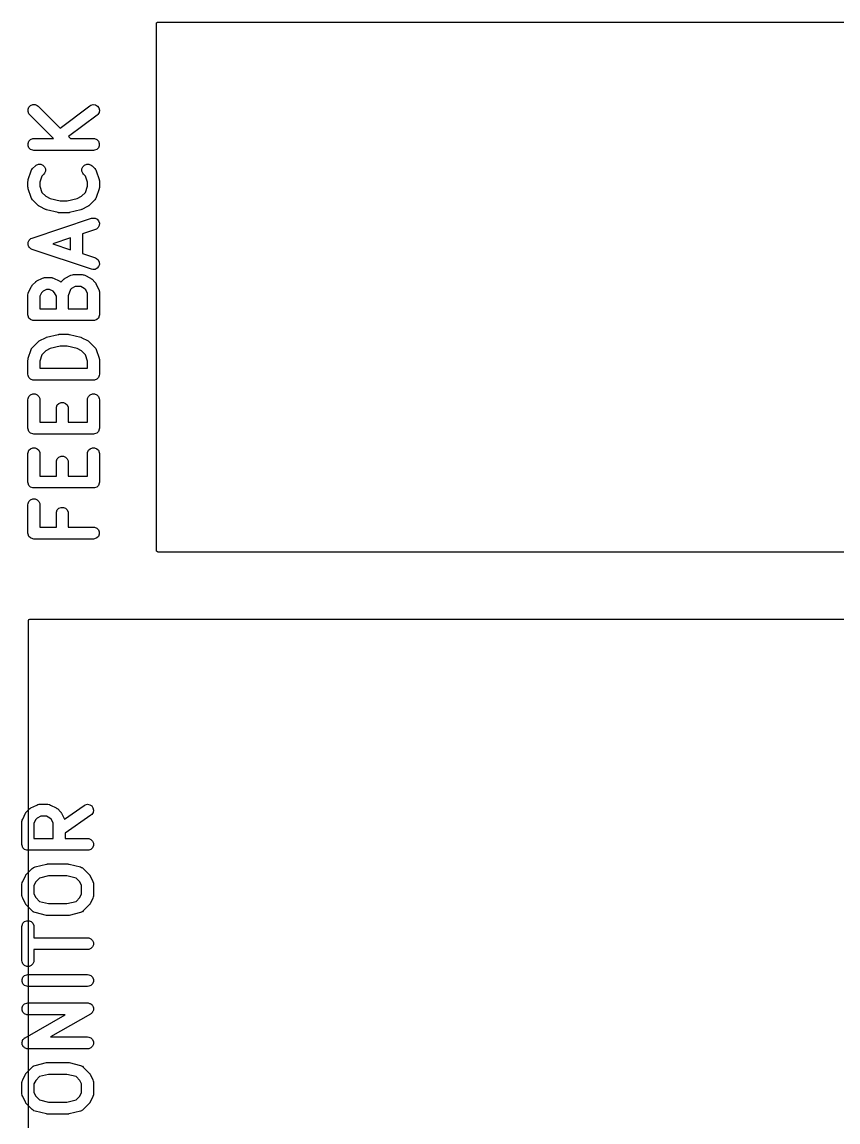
# Model space of a CAD drawing. Header units: inches. Extents: x 0.39 to 8.15, y -7.81 to -0.59.
# Drawn here: x 1.391 to 2.47, y -3.08 to -1.626 of the extents above; entities that cross this region are included whole.
import ezdxf

# ---------------------------------------------------------------- set-up
doc = ezdxf.new("R2010")
doc.units = ezdxf.units.IN
doc.header["$MEASUREMENT"] = 0
doc.layers.add('F.Silkscreen', color=41, linetype='CONTINUOUS', true_color=0xf2eda1)
doc.layers.add('User.2', color=161, linetype='CONTINUOUS', true_color=0x5994dc)

msp = doc.modelspace()

# ---------------------------------------------------------------- linework, layer by layer
at = {"layer": 'F.Silkscreen', "linetype": 'CONTINUOUS'}
for p, q in [((1.3991, -1.7414), (1.4003, -1.7385)), ((1.3991, -1.7445), (1.3991, -1.7414)), ((1.4003, -1.7473), (1.3991, -1.7445)), ((1.4003, -1.7385), (1.4025, -1.7364)), ((1.4025, -1.7364), (1.4053, -1.7352)), ((1.4053, -1.7352), (1.4084, -1.7352)), ((1.4084, -1.7352), (1.4112, -1.7364)), ((1.4112, -1.7364), (1.4124, -1.7374)), ((1.4124, -1.7374), (1.4414, -1.7663)), ((1.4414, -1.7663), (1.4809, -1.7366)), ((1.4809, -1.7366), (1.4822, -1.7358)), ((1.4822, -1.7358), (1.4852, -1.7351)), ((1.4852, -1.7351), (1.4882, -1.7355)), ((1.4882, -1.7355), (1.4909, -1.7371)), ((1.4909, -1.7371), (1.4927, -1.7395)), ((1.4927, -1.7395), (1.4935, -1.7425)), ((1.4935, -1.7425), (1.493, -1.7455)), ((1.4013, -1.7485), (1.4003, -1.7473)), ((1.4329, -1.78), (1.4013, -1.7485)), ((1.4903, -1.7492), (1.4526, -1.7775)), ((1.4915, -1.7482), (1.4903, -1.7492)), ((1.493, -1.7455), (1.4915, -1.7482)), ((1.3991, -1.7864), (1.4003, -1.7835)), ((1.3991, -1.7895), (1.3991, -1.7864)), ((1.4003, -1.7835), (1.4025, -1.7814)), ((1.4025, -1.7814), (1.4053, -1.7802)), ((1.4053, -1.7802), (1.4069, -1.78)), ((1.4069, -1.78), (1.4329, -1.78)), ((1.4526, -1.7775), (1.4551, -1.78)), ((1.4551, -1.78), (1.4856, -1.78)), ((1.4856, -1.78), (1.4871, -1.7802)), ((1.4871, -1.7802), (1.49, -1.7814)), ((1.49, -1.7814), (1.4922, -1.7835)), ((1.4922, -1.7835), (1.4933, -1.7864)), ((1.4933, -1.7864), (1.4933, -1.7895)), ((1.4003, -1.7923), (1.3991, -1.7895)), ((1.4025, -1.7945), (1.4003, -1.7923)), ((1.4053, -1.7956), (1.4025, -1.7945)), ((1.4069, -1.7958), (1.4053, -1.7956)), ((1.4856, -1.7958), (1.4069, -1.7958)), ((1.4871, -1.7956), (1.4856, -1.7958)), ((1.49, -1.7945), (1.4871, -1.7956)), ((1.4922, -1.7923), (1.49, -1.7945)), ((1.4933, -1.7895), (1.4922, -1.7923)), ((1.405, -1.8198), (1.4088, -1.8161)), ((1.4088, -1.8161), (1.41, -1.8151)), ((1.41, -1.8151), (1.4128, -1.8139)), ((1.4128, -1.8139), (1.4159, -1.8139)), ((1.4159, -1.8139), (1.4187, -1.8151)), ((1.4187, -1.8151), (1.4209, -1.8173)), ((1.4209, -1.8173), (1.4221, -1.8201)), ((1.4704, -1.8201), (1.4716, -1.8173)), ((1.4716, -1.8173), (1.4737, -1.8151)), ((1.4737, -1.8151), (1.4766, -1.8139)), ((1.4766, -1.8139), (1.4796, -1.8139)), ((1.4796, -1.8139), (1.4825, -1.8151)), ((1.4825, -1.8151), (1.4837, -1.8161)), ((1.4837, -1.8161), (1.4874, -1.8198)), ((1.3994, -1.8342), (1.4031, -1.8229)), ((1.4031, -1.8229), (1.4038, -1.8215)), ((1.4038, -1.8215), (1.404, -1.8213)), ((1.404, -1.8213), (1.4041, -1.821)), ((1.4041, -1.821), (1.405, -1.8198)), ((1.4175, -1.8297), (1.4147, -1.8379)), ((1.4199, -1.8272), (1.4175, -1.8297)), ((1.4209, -1.826), (1.4199, -1.8272)), ((1.4221, -1.8232), (1.4209, -1.826)), ((1.4221, -1.8201), (1.4221, -1.8232)), ((1.4704, -1.8232), (1.4704, -1.8201)), ((1.4716, -1.826), (1.4704, -1.8232)), ((1.4725, -1.8272), (1.4716, -1.826)), ((1.475, -1.8297), (1.4725, -1.8272)), ((1.4777, -1.8379), (1.475, -1.8297)), ((1.4874, -1.8198), (1.4884, -1.821)), ((1.4884, -1.821), (1.4885, -1.8213)), ((1.4885, -1.8213), (1.4887, -1.8215)), ((1.4887, -1.8215), (1.4893, -1.8229)), ((1.4893, -1.8229), (1.4931, -1.8342)), ((1.399, -1.8367), (1.3991, -1.8359)), ((1.399, -1.8442), (1.399, -1.8367)), ((1.3991, -1.8449), (1.399, -1.8442)), ((1.3991, -1.8351), (1.3992, -1.8349)), ((1.3991, -1.8354), (1.3991, -1.8351)), ((1.3991, -1.8357), (1.3991, -1.8354)), ((1.3991, -1.8359), (1.3991, -1.8357)), ((1.3991, -1.8451), (1.3991, -1.8449)), ((1.3991, -1.8454), (1.3991, -1.8451)), ((1.3991, -1.8457), (1.3991, -1.8454)), ((1.3992, -1.8459), (1.3991, -1.8457)), ((1.3992, -1.8349), (1.3994, -1.8342)), ((1.3994, -1.8466), (1.3992, -1.8459)), ((1.4031, -1.8579), (1.3994, -1.8466)), ((1.4147, -1.8379), (1.4147, -1.8429)), ((1.4147, -1.8429), (1.4175, -1.8512)), ((1.475, -1.8512), (1.4777, -1.8429)), ((1.4777, -1.8429), (1.4777, -1.8379)), ((1.4931, -1.8466), (1.4893, -1.8579)), ((1.4931, -1.8342), (1.4933, -1.8349)), ((1.4933, -1.8459), (1.4931, -1.8466)), ((1.4933, -1.8349), (1.4933, -1.8351)), ((1.4933, -1.8351), (1.4934, -1.8354)), ((1.4934, -1.8454), (1.4933, -1.8457)), ((1.4933, -1.8457), (1.4933, -1.8459)), ((1.4934, -1.8354), (1.4934, -1.8357)), ((1.4934, -1.8357), (1.4934, -1.8359)), ((1.4934, -1.8359), (1.4935, -1.8367)), ((1.4935, -1.8442), (1.4934, -1.8449)), ((1.4934, -1.8449), (1.4934, -1.8451)), ((1.4934, -1.8451), (1.4934, -1.8454)), ((1.4935, -1.8367), (1.4935, -1.8442)), ((1.4038, -1.8593), (1.4031, -1.8579)), ((1.404, -1.8595), (1.4038, -1.8593)), ((1.4041, -1.8598), (1.404, -1.8595)), ((1.405, -1.861), (1.4041, -1.8598)), ((1.4125, -1.8685), (1.405, -1.861)), ((1.4175, -1.8512), (1.4228, -1.8564)), ((1.4228, -1.8564), (1.4284, -1.8592)), ((1.4284, -1.8592), (1.4416, -1.8625)), ((1.4509, -1.8625), (1.4641, -1.8592)), ((1.4641, -1.8592), (1.4697, -1.8564)), ((1.4697, -1.8564), (1.475, -1.8512)), ((1.4874, -1.861), (1.4799, -1.8685)), ((1.4884, -1.8598), (1.4874, -1.861)), ((1.4885, -1.8595), (1.4884, -1.8598)), ((1.4887, -1.8593), (1.4885, -1.8595)), ((1.4893, -1.8579), (1.4887, -1.8593)), ((1.4132, -1.869), (1.4125, -1.8685)), ((1.4133, -1.8691), (1.4132, -1.869)), ((1.4135, -1.8693), (1.4133, -1.8691)), ((1.4137, -1.8695), (1.4135, -1.8693)), ((1.4139, -1.8695), (1.4137, -1.8695)), ((1.4146, -1.8699), (1.4139, -1.8695)), ((1.4221, -1.8737), (1.4146, -1.8699)), ((1.4222, -1.8737), (1.4221, -1.8737)), ((1.4223, -1.8738), (1.4222, -1.8737)), ((1.4229, -1.874), (1.4223, -1.8738)), ((1.4235, -1.8742), (1.4229, -1.874)), ((1.4236, -1.8743), (1.4235, -1.8742)), ((1.4237, -1.8743), (1.4236, -1.8743)), ((1.4387, -1.878), (1.4237, -1.8743)), ((1.4416, -1.8625), (1.4509, -1.8625)), ((1.4688, -1.8743), (1.4538, -1.878)), ((1.4689, -1.8743), (1.4688, -1.8743)), ((1.4696, -1.874), (1.4689, -1.8742)), ((1.4689, -1.8742), (1.4689, -1.8743)), ((1.4702, -1.8738), (1.4696, -1.874)), ((1.4703, -1.8737), (1.4702, -1.8738)), ((1.4704, -1.8737), (1.4703, -1.8737)), ((1.4779, -1.8699), (1.4704, -1.8737)), ((1.4785, -1.8695), (1.4779, -1.8699)), ((1.4787, -1.8695), (1.4785, -1.8695)), ((1.4789, -1.8693), (1.4787, -1.8695)), ((1.4792, -1.8691), (1.4789, -1.8693)), ((1.4793, -1.869), (1.4792, -1.8691)), ((1.4799, -1.8685), (1.4793, -1.869)), ((1.4044, -1.9117), (1.4831, -1.8854)), ((1.439, -1.8781), (1.4387, -1.878)), ((1.4391, -1.8781), (1.439, -1.8781)), ((1.4397, -1.8782), (1.4391, -1.8781)), ((1.4402, -1.8783), (1.4397, -1.8782)), ((1.4403, -1.8783), (1.4402, -1.8783)), ((1.4406, -1.8783), (1.4403, -1.8783)), ((1.4519, -1.8783), (1.4406, -1.8783)), ((1.4521, -1.8783), (1.4519, -1.8783)), ((1.4522, -1.8783), (1.4521, -1.8783)), ((1.4528, -1.8782), (1.4522, -1.8783)), ((1.4534, -1.8781), (1.4528, -1.8782)), ((1.4535, -1.8781), (1.4534, -1.8781)), ((1.4538, -1.878), (1.4535, -1.8781)), ((1.4831, -1.8854), (1.4846, -1.8851)), ((1.4846, -1.8851), (1.4877, -1.8853)), ((1.4877, -1.8853), (1.4904, -1.8867)), ((1.4904, -1.8867), (1.4924, -1.889)), ((1.4924, -1.889), (1.4934, -1.8919)), ((1.4881, -1.9004), (1.471, -1.9061)), ((1.4895, -1.8997), (1.4881, -1.9004)), ((1.4918, -1.8977), (1.4895, -1.8997)), ((1.4932, -1.895), (1.4918, -1.8977)), ((1.4934, -1.8919), (1.4932, -1.895)), ((1.3991, -1.9182), (1.3992, -1.9176)), ((1.3991, -1.9191), (1.3991, -1.9182)), ((1.3991, -1.9201), (1.3991, -1.9191)), ((1.3992, -1.9176), (1.3993, -1.9171)), ((1.3993, -1.9171), (1.3997, -1.9162)), ((1.3997, -1.9162), (1.4, -1.9152)), ((1.4, -1.9152), (1.4004, -1.9148)), ((1.4004, -1.9148), (1.4006, -1.9143)), ((1.4006, -1.9143), (1.4014, -1.9137)), ((1.4014, -1.9137), (1.402, -1.9129)), ((1.402, -1.9129), (1.4025, -1.9127)), ((1.4025, -1.9127), (1.403, -1.9123)), ((1.403, -1.9123), (1.4044, -1.9117)), ((1.4552, -1.9113), (1.4318, -1.9191)), ((1.4318, -1.9191), (1.4552, -1.927)), ((1.4552, -1.927), (1.4552, -1.9113)), ((1.471, -1.9061), (1.471, -1.9322)), ((1.3992, -1.9207), (1.3991, -1.9201)), ((1.3993, -1.9212), (1.3992, -1.9207)), ((1.3997, -1.9221), (1.3993, -1.9212)), ((1.4, -1.923), (1.3997, -1.9221)), ((1.4004, -1.9235), (1.4, -1.923)), ((1.4006, -1.924), (1.4004, -1.9235)), ((1.4014, -1.9246), (1.4006, -1.924)), ((1.402, -1.9254), (1.4014, -1.9246)), ((1.4025, -1.9256), (1.402, -1.9254)), ((1.403, -1.926), (1.4025, -1.9256)), ((1.4044, -1.9266), (1.403, -1.926)), ((1.4831, -1.9529), (1.4044, -1.9266)), ((1.471, -1.9322), (1.4881, -1.9379)), ((1.4881, -1.9379), (1.4895, -1.9386)), ((1.4895, -1.9386), (1.4918, -1.9406)), ((1.4918, -1.9406), (1.4932, -1.9433)), ((1.4934, -1.9464), (1.4924, -1.9493)), ((1.4932, -1.9433), (1.4934, -1.9464)), ((1.4483, -1.9646), (1.4558, -1.9608)), ((1.4558, -1.9608), (1.4573, -1.9603)), ((1.4573, -1.9603), (1.4576, -1.9603)), ((1.4576, -1.9603), (1.4578, -1.9602)), ((1.4578, -1.9602), (1.4594, -1.96)), ((1.4594, -1.96), (1.4706, -1.96)), ((1.4706, -1.96), (1.4721, -1.9602)), ((1.4721, -1.9602), (1.4724, -1.9603)), ((1.4724, -1.9603), (1.4727, -1.9603)), ((1.4727, -1.9603), (1.4741, -1.9608)), ((1.4741, -1.9608), (1.4816, -1.9646)), ((1.4846, -1.9532), (1.4831, -1.9529)), ((1.4877, -1.953), (1.4846, -1.9532)), ((1.4904, -1.9516), (1.4877, -1.953)), ((1.4924, -1.9493), (1.4904, -1.9516)), ((1.3998, -1.9831), (1.4036, -1.9756)), ((1.4036, -1.9756), (1.404, -1.975)), ((1.404, -1.975), (1.4041, -1.9748)), ((1.4041, -1.9748), (1.4042, -1.9745)), ((1.4042, -1.9745), (1.4044, -1.9743)), ((1.4044, -1.9743), (1.4046, -1.9742)), ((1.4046, -1.9742), (1.405, -1.9736)), ((1.405, -1.9736), (1.4088, -1.9698)), ((1.4088, -1.9698), (1.4094, -1.9693)), ((1.4094, -1.9693), (1.4095, -1.9692)), ((1.4095, -1.9692), (1.4098, -1.969)), ((1.4098, -1.969), (1.41, -1.9688)), ((1.41, -1.9688), (1.4102, -1.9688)), ((1.4102, -1.9688), (1.4108, -1.9683)), ((1.4108, -1.9683), (1.4183, -1.9646)), ((1.4183, -1.9646), (1.4198, -1.964)), ((1.4198, -1.964), (1.4201, -1.964)), ((1.4201, -1.964), (1.4203, -1.9639)), ((1.4203, -1.9639), (1.4219, -1.9638)), ((1.4219, -1.9638), (1.4294, -1.9638)), ((1.4294, -1.9638), (1.4309, -1.9639)), ((1.4309, -1.9639), (1.4312, -1.964)), ((1.4312, -1.964), (1.4314, -1.964)), ((1.4314, -1.964), (1.4329, -1.9646)), ((1.4329, -1.9646), (1.4404, -1.9683)), ((1.4404, -1.9683), (1.441, -1.9688)), ((1.441, -1.9688), (1.4412, -1.9688)), ((1.4412, -1.9688), (1.4415, -1.969)), ((1.4415, -1.969), (1.4417, -1.9692)), ((1.4417, -1.9692), (1.4418, -1.9693)), ((1.4418, -1.9693), (1.4424, -1.9698)), ((1.4424, -1.9698), (1.4425, -1.9699)), ((1.4425, -1.9698), (1.4463, -1.9661)), ((1.4425, -1.9699), (1.4425, -1.9698)), ((1.4463, -1.9661), (1.4469, -1.9656)), ((1.4469, -1.9656), (1.447, -1.9654)), ((1.447, -1.9654), (1.4473, -1.9653)), ((1.4473, -1.9653), (1.4475, -1.9651)), ((1.4475, -1.9651), (1.4477, -1.965)), ((1.4477, -1.965), (1.4483, -1.9646)), ((1.4612, -1.9758), (1.4565, -1.9781)), ((1.4688, -1.9758), (1.4612, -1.9758)), ((1.4734, -1.9781), (1.4688, -1.9758)), ((1.4816, -1.9646), (1.4823, -1.965)), ((1.4823, -1.965), (1.4825, -1.9651)), ((1.4825, -1.9651), (1.4827, -1.9653)), ((1.4827, -1.9653), (1.4829, -1.9654)), ((1.4829, -1.9654), (1.4831, -1.9656)), ((1.4831, -1.9656), (1.4837, -1.9661)), ((1.4837, -1.9661), (1.4874, -1.9698)), ((1.4874, -1.9698), (1.4879, -1.9704)), ((1.4879, -1.9704), (1.4881, -1.9706)), ((1.4881, -1.9706), (1.4882, -1.9708)), ((1.4882, -1.9708), (1.4884, -1.971)), ((1.4884, -1.971), (1.4885, -1.9712)), ((1.4885, -1.9712), (1.4889, -1.9719)), ((1.4889, -1.9719), (1.4927, -1.9794)), ((1.399, -1.9866), (1.3991, -1.9851)), ((1.399, -2.0129), (1.399, -1.9866)), ((1.3991, -1.9851), (1.3993, -1.9848)), ((1.3993, -1.9846), (1.3998, -1.9831)), ((1.3993, -1.9848), (1.3993, -1.9846)), ((1.4171, -1.9838), (1.4147, -1.9885)), ((1.4147, -1.9885), (1.4147, -2.005)), ((1.419, -1.9819), (1.4171, -1.9838)), ((1.4237, -1.9795), (1.419, -1.9819)), ((1.4275, -1.9795), (1.4237, -1.9795)), ((1.4322, -1.9819), (1.4275, -1.9795)), ((1.4341, -1.9838), (1.4322, -1.9819)), ((1.4365, -1.9885), (1.4341, -1.9838)), ((1.4365, -2.005), (1.4365, -1.9885)), ((1.455, -1.9796), (1.4522, -1.9879)), ((1.4522, -1.9879), (1.4522, -2.005)), ((1.4565, -1.9781), (1.455, -1.9796)), ((1.4754, -1.9801), (1.4734, -1.9781)), ((1.4777, -1.9847), (1.4754, -1.9801)), ((1.4777, -2.005), (1.4777, -1.9847)), ((1.4927, -1.9794), (1.4932, -1.9808)), ((1.4932, -1.9808), (1.4932, -1.9811)), ((1.4932, -1.9811), (1.4933, -1.9814)), ((1.4933, -1.9814), (1.4935, -1.9829)), ((1.4935, -1.9829), (1.4935, -2.0129)), ((1.4147, -2.005), (1.4365, -2.005)), ((1.4522, -2.005), (1.4777, -2.005)), ((1.3991, -2.0144), (1.399, -2.0129)), ((1.4003, -2.0173), (1.3991, -2.0144)), ((1.4025, -2.0194), (1.4003, -2.0173)), ((1.4053, -2.0206), (1.4025, -2.0194)), ((1.4069, -2.0208), (1.4053, -2.0206)), ((1.4856, -2.0208), (1.4069, -2.0208)), ((1.4871, -2.0206), (1.4856, -2.0208)), ((1.49, -2.0194), (1.4871, -2.0206)), ((1.4922, -2.0173), (1.49, -2.0194)), ((1.4933, -2.0144), (1.4922, -2.0173)), ((1.4935, -2.0129), (1.4933, -2.0144)), ((1.405, -2.0561), (1.4125, -2.0486)), ((1.4125, -2.0486), (1.4132, -2.0481)), ((1.4132, -2.0481), (1.4133, -2.0479)), ((1.4133, -2.0479), (1.4135, -2.0478)), ((1.4135, -2.0478), (1.4137, -2.0476)), ((1.4137, -2.0476), (1.4139, -2.0475)), ((1.4139, -2.0475), (1.4146, -2.0471)), ((1.4146, -2.0471), (1.4221, -2.0433)), ((1.4221, -2.0433), (1.4222, -2.0433)), ((1.4222, -2.0433), (1.4223, -2.0433)), ((1.4223, -2.0433), (1.4229, -2.043)), ((1.4229, -2.043), (1.4235, -2.0428)), ((1.4235, -2.0428), (1.4236, -2.0428)), ((1.4236, -2.0428), (1.4237, -2.0427)), ((1.4237, -2.0427), (1.4387, -2.039)), ((1.4387, -2.039), (1.439, -2.039)), ((1.439, -2.039), (1.4391, -2.0389)), ((1.4391, -2.0389), (1.4397, -2.0389)), ((1.4397, -2.0389), (1.4402, -2.0388)), ((1.4402, -2.0388), (1.4403, -2.0388)), ((1.4403, -2.0388), (1.4406, -2.0388)), ((1.4406, -2.0388), (1.4519, -2.0388)), ((1.4519, -2.0388), (1.4521, -2.0388)), ((1.4521, -2.0388), (1.4522, -2.0388)), ((1.4522, -2.0388), (1.4528, -2.0389)), ((1.4528, -2.0389), (1.4534, -2.0389)), ((1.4534, -2.0389), (1.4535, -2.039)), ((1.4535, -2.039), (1.4538, -2.039)), ((1.4538, -2.039), (1.4688, -2.0427)), ((1.4688, -2.0427), (1.4689, -2.0428)), ((1.4689, -2.0428), (1.4689, -2.0428)), ((1.4689, -2.0428), (1.4696, -2.043)), ((1.4696, -2.043), (1.4702, -2.0433)), ((1.4702, -2.0433), (1.4703, -2.0433)), ((1.4703, -2.0433), (1.4704, -2.0433)), ((1.4704, -2.0433), (1.4779, -2.0471)), ((1.4779, -2.0471), (1.4785, -2.0475)), ((1.4785, -2.0475), (1.4787, -2.0476)), ((1.4787, -2.0476), (1.4789, -2.0478)), ((1.4789, -2.0478), (1.4792, -2.0479)), ((1.4792, -2.0479), (1.4793, -2.0481)), ((1.4793, -2.0481), (1.4799, -2.0486)), ((1.4799, -2.0486), (1.4874, -2.0561)), ((1.3994, -2.0704), (1.4031, -2.0591)), ((1.4031, -2.0591), (1.4038, -2.0577)), ((1.4038, -2.0577), (1.404, -2.0575)), ((1.404, -2.0575), (1.4041, -2.0573)), ((1.4041, -2.0573), (1.405, -2.0561)), ((1.4228, -2.0606), (1.4175, -2.0659)), ((1.4284, -2.0578), (1.4228, -2.0606)), ((1.4416, -2.0545), (1.4284, -2.0578)), ((1.4509, -2.0545), (1.4416, -2.0545)), ((1.4641, -2.0578), (1.4509, -2.0545)), ((1.4697, -2.0606), (1.4641, -2.0578)), ((1.475, -2.0659), (1.4697, -2.0606)), ((1.4874, -2.0561), (1.4884, -2.0573)), ((1.4884, -2.0573), (1.4885, -2.0575)), ((1.4885, -2.0575), (1.4887, -2.0577)), ((1.4887, -2.0577), (1.4893, -2.0591)), ((1.4893, -2.0591), (1.4931, -2.0704)), ((1.399, -2.0729), (1.3991, -2.0721)), ((1.399, -2.0916), (1.399, -2.0729)), ((1.3991, -2.0713), (1.3992, -2.0712)), ((1.3991, -2.0716), (1.3991, -2.0713)), ((1.3991, -2.0719), (1.3991, -2.0716)), ((1.3991, -2.0721), (1.3991, -2.0719)), ((1.3992, -2.0712), (1.3994, -2.0704)), ((1.4175, -2.0659), (1.4147, -2.0742)), ((1.4147, -2.0742), (1.4147, -2.0838)), ((1.4777, -2.0742), (1.475, -2.0659)), ((1.4777, -2.0838), (1.4777, -2.0742)), ((1.4931, -2.0704), (1.4933, -2.0712)), ((1.4933, -2.0712), (1.4933, -2.0713)), ((1.4933, -2.0713), (1.4934, -2.0716)), ((1.4934, -2.0716), (1.4934, -2.0719)), ((1.4934, -2.0719), (1.4934, -2.0721)), ((1.4934, -2.0721), (1.4935, -2.0729)), ((1.4935, -2.0729), (1.4935, -2.0916)), ((1.3991, -2.0932), (1.399, -2.0916)), ((1.4003, -2.096), (1.3991, -2.0932)), ((1.4147, -2.0838), (1.4777, -2.0838)), ((1.4933, -2.0932), (1.4922, -2.096)), ((1.4935, -2.0916), (1.4933, -2.0932)), ((1.4025, -2.0982), (1.4003, -2.096)), ((1.4053, -2.0993), (1.4025, -2.0982)), ((1.4069, -2.0995), (1.4053, -2.0993)), ((1.4856, -2.0995), (1.4069, -2.0995)), ((1.4871, -2.0993), (1.4856, -2.0995)), ((1.49, -2.0982), (1.4871, -2.0993)), ((1.4922, -2.096), (1.49, -2.0982)), ((1.3991, -2.1238), (1.4003, -2.121)), ((1.4003, -2.121), (1.4025, -2.1188)), ((1.4025, -2.1188), (1.4053, -2.1176)), ((1.4053, -2.1176), (1.4084, -2.1176)), ((1.4084, -2.1176), (1.4112, -2.1188)), ((1.4112, -2.1188), (1.4134, -2.121)), ((1.4134, -2.121), (1.4146, -2.1238)), ((1.4779, -2.1238), (1.4791, -2.121)), ((1.4791, -2.121), (1.4812, -2.1188)), ((1.4812, -2.1188), (1.4841, -2.1176)), ((1.4841, -2.1176), (1.4871, -2.1176)), ((1.4871, -2.1176), (1.49, -2.1188)), ((1.49, -2.1188), (1.4922, -2.121)), ((1.4922, -2.121), (1.4933, -2.1238)), ((1.399, -2.1254), (1.3991, -2.1238)), ((1.399, -2.1629), (1.399, -2.1254)), ((1.4146, -2.1238), (1.4147, -2.1254)), ((1.4147, -2.1254), (1.4147, -2.155)), ((1.4365, -2.1366), (1.4366, -2.1351)), ((1.4365, -2.155), (1.4365, -2.1366)), ((1.4366, -2.1351), (1.4378, -2.1322)), ((1.4378, -2.1322), (1.44, -2.1301)), ((1.44, -2.1301), (1.4428, -2.1289)), ((1.4428, -2.1289), (1.4459, -2.1289)), ((1.4459, -2.1289), (1.4487, -2.1301)), ((1.4487, -2.1301), (1.4509, -2.1322)), ((1.4509, -2.1322), (1.4521, -2.1351)), ((1.4521, -2.1351), (1.4522, -2.1366)), ((1.4522, -2.1366), (1.4522, -2.155)), ((1.4777, -2.1254), (1.4779, -2.1238)), ((1.4777, -2.155), (1.4777, -2.1254)), ((1.4933, -2.1238), (1.4935, -2.1254)), ((1.4935, -2.1254), (1.4935, -2.1629)), ((1.3991, -2.1644), (1.399, -2.1629)), ((1.4003, -2.1672), (1.3991, -2.1644)), ((1.4147, -2.155), (1.4365, -2.155)), ((1.4522, -2.155), (1.4777, -2.155)), ((1.4933, -2.1644), (1.4922, -2.1672)), ((1.4935, -2.1629), (1.4933, -2.1644)), ((1.4025, -2.1694), (1.4003, -2.1672)), ((1.4053, -2.1706), (1.4025, -2.1694)), ((1.4069, -2.1707), (1.4053, -2.1706)), ((1.4856, -2.1707), (1.4069, -2.1707)), ((1.4871, -2.1706), (1.4856, -2.1707)), ((1.49, -2.1694), (1.4871, -2.1706)), ((1.4922, -2.1672), (1.49, -2.1694)), ((1.399, -2.1966), (1.3991, -2.1951)), ((1.3991, -2.1951), (1.4003, -2.1922)), ((1.4003, -2.1922), (1.4025, -2.1901)), ((1.4025, -2.1901), (1.4053, -2.1889)), ((1.4053, -2.1889), (1.4084, -2.1889)), ((1.4084, -2.1889), (1.4112, -2.1901)), ((1.4112, -2.1901), (1.4134, -2.1922)), ((1.4134, -2.1922), (1.4146, -2.1951)), ((1.4146, -2.1951), (1.4147, -2.1966)), ((1.4777, -2.1966), (1.4779, -2.1951)), ((1.4779, -2.1951), (1.4791, -2.1922)), ((1.4791, -2.1922), (1.4812, -2.1901)), ((1.4812, -2.1901), (1.4841, -2.1889)), ((1.4841, -2.1889), (1.4871, -2.1889)), ((1.4871, -2.1889), (1.49, -2.1901)), ((1.49, -2.1901), (1.4922, -2.1922)), ((1.4922, -2.1922), (1.4933, -2.1951)), ((1.4933, -2.1951), (1.4935, -2.1966)), ((1.399, -2.2341), (1.399, -2.1966)), ((1.4147, -2.1966), (1.4147, -2.2262)), ((1.4365, -2.2079), (1.4366, -2.2063)), ((1.4365, -2.2262), (1.4365, -2.2079)), ((1.4366, -2.2063), (1.4378, -2.2035)), ((1.4378, -2.2035), (1.44, -2.2013)), ((1.44, -2.2013), (1.4428, -2.2001)), ((1.4428, -2.2001), (1.4459, -2.2001)), ((1.4459, -2.2001), (1.4487, -2.2013)), ((1.4487, -2.2013), (1.4509, -2.2035)), ((1.4509, -2.2035), (1.4521, -2.2063)), ((1.4521, -2.2063), (1.4522, -2.2079)), ((1.4522, -2.2079), (1.4522, -2.2262)), ((1.4777, -2.2262), (1.4777, -2.1966)), ((1.4935, -2.1966), (1.4935, -2.2341)), ((1.3991, -2.2356), (1.399, -2.2341)), ((1.4003, -2.2385), (1.3991, -2.2356)), ((1.4025, -2.2407), (1.4003, -2.2385)), ((1.4147, -2.2262), (1.4365, -2.2262)), ((1.4522, -2.2262), (1.4777, -2.2262)), ((1.4922, -2.2385), (1.49, -2.2407)), ((1.4933, -2.2356), (1.4922, -2.2385)), ((1.4935, -2.2341), (1.4933, -2.2356)), ((1.4053, -2.2418), (1.4025, -2.2407)), ((1.4069, -2.242), (1.4053, -2.2418)), ((1.4856, -2.242), (1.4069, -2.242)), ((1.4871, -2.2418), (1.4856, -2.242)), ((1.49, -2.2407), (1.4871, -2.2418)), ((1.399, -2.2641), (1.3991, -2.2626)), ((1.399, -2.3016), (1.399, -2.2641)), ((1.3991, -2.2626), (1.4003, -2.2597)), ((1.4003, -2.2597), (1.4025, -2.2576)), ((1.4025, -2.2576), (1.4053, -2.2564)), ((1.4053, -2.2564), (1.4084, -2.2564)), ((1.4084, -2.2564), (1.4112, -2.2576)), ((1.4112, -2.2576), (1.4134, -2.2597)), ((1.4134, -2.2597), (1.4146, -2.2626)), ((1.4146, -2.2626), (1.4147, -2.2641)), ((1.4147, -2.2641), (1.4147, -2.2937)), ((1.44, -2.2688), (1.4428, -2.2676)), ((1.4428, -2.2676), (1.4459, -2.2676)), ((1.4459, -2.2676), (1.4487, -2.2688)), ((1.4365, -2.2754), (1.4366, -2.2738)), ((1.4365, -2.2937), (1.4365, -2.2754)), ((1.4366, -2.2738), (1.4378, -2.271)), ((1.4378, -2.271), (1.44, -2.2688)), ((1.4487, -2.2688), (1.4509, -2.271)), ((1.4509, -2.271), (1.4521, -2.2738)), ((1.4521, -2.2738), (1.4522, -2.2754)), ((1.4522, -2.2754), (1.4522, -2.2937)), ((1.4147, -2.2937), (1.4365, -2.2937)), ((1.4522, -2.2937), (1.4856, -2.2937)), ((1.4856, -2.2937), (1.4871, -2.2939)), ((1.4871, -2.2939), (1.49, -2.2951)), ((1.49, -2.2951), (1.4922, -2.2972)), ((1.4922, -2.2972), (1.4933, -2.3001)), ((1.3991, -2.3031), (1.399, -2.3016)), ((1.4003, -2.306), (1.3991, -2.3031)), ((1.4025, -2.3081), (1.4003, -2.306)), ((1.4053, -2.3093), (1.4025, -2.3081)), ((1.4069, -2.3095), (1.4053, -2.3093)), ((1.4856, -2.3095), (1.4069, -2.3095)), ((1.4871, -2.3093), (1.4856, -2.3095)), ((1.49, -2.3081), (1.4871, -2.3093)), ((1.4922, -2.306), (1.49, -2.3081)), ((1.4933, -2.3031), (1.4922, -2.306)), ((1.4933, -2.3001), (1.4933, -2.3031)), ((1.403, -2.6648), (1.4105, -2.6611)), ((1.4105, -2.6611), (1.4119, -2.6605)), ((1.4119, -2.6605), (1.4122, -2.6605)), ((1.4122, -2.6605), (1.4125, -2.6604)), ((1.4125, -2.6604), (1.414, -2.6602)), ((1.414, -2.6602), (1.4252, -2.6602)), ((1.4252, -2.6602), (1.4268, -2.6604)), ((1.4268, -2.6604), (1.427, -2.6605)), ((1.427, -2.6605), (1.4273, -2.6605)), ((1.4273, -2.6605), (1.4288, -2.6611)), ((1.4288, -2.6611), (1.4363, -2.6648)), ((1.4732, -2.6617), (1.4746, -2.6609)), ((1.4746, -2.6609), (1.4776, -2.6602)), ((1.4776, -2.6602), (1.4806, -2.6608)), ((1.4806, -2.6608), (1.4832, -2.6624)), ((1.392, -2.6796), (1.3957, -2.6721)), ((1.3957, -2.6721), (1.3961, -2.6714)), ((1.3961, -2.6714), (1.3962, -2.6712)), ((1.3962, -2.6712), (1.3964, -2.671)), ((1.3964, -2.671), (1.3965, -2.6708)), ((1.3965, -2.6708), (1.3967, -2.6707)), ((1.3967, -2.6707), (1.3972, -2.67)), ((1.3972, -2.67), (1.4009, -2.6663)), ((1.4009, -2.6663), (1.4015, -2.6658)), ((1.4015, -2.6658), (1.4017, -2.6656)), ((1.4017, -2.6656), (1.4019, -2.6655)), ((1.4019, -2.6655), (1.4021, -2.6653)), ((1.4021, -2.6653), (1.4023, -2.6652)), ((1.4023, -2.6652), (1.403, -2.6648)), ((1.4363, -2.6648), (1.4369, -2.6652)), ((1.4369, -2.6652), (1.4371, -2.6653)), ((1.4371, -2.6653), (1.4373, -2.6655)), ((1.4373, -2.6655), (1.4376, -2.6656)), ((1.4376, -2.6656), (1.4377, -2.6658)), ((1.4377, -2.6658), (1.4383, -2.6663)), ((1.4383, -2.6663), (1.4421, -2.67)), ((1.4421, -2.67), (1.4426, -2.6707)), ((1.4426, -2.6707), (1.4427, -2.6708)), ((1.4427, -2.6708), (1.4429, -2.671)), ((1.4429, -2.671), (1.443, -2.6712)), ((1.443, -2.6712), (1.4431, -2.6714)), ((1.4431, -2.6714), (1.4435, -2.6721)), ((1.4435, -2.6721), (1.4473, -2.6796)), ((1.4474, -2.6798), (1.4732, -2.6617)), ((1.4822, -2.6746), (1.4481, -2.6985)), ((1.4834, -2.6736), (1.4822, -2.6746)), ((1.4832, -2.6624), (1.4849, -2.6649)), ((1.4851, -2.671), (1.4834, -2.6736)), ((1.4849, -2.6649), (1.4856, -2.6679)), ((1.4856, -2.6679), (1.4851, -2.671)), ((1.3911, -2.6831), (1.3913, -2.6816)), ((1.3911, -2.7131), (1.3911, -2.6831)), ((1.3913, -2.6816), (1.3914, -2.6813)), ((1.3914, -2.681), (1.392, -2.6796)), ((1.3914, -2.6813), (1.3914, -2.681)), ((1.4092, -2.6803), (1.4069, -2.685)), ((1.4069, -2.685), (1.4069, -2.7052)), ((1.4112, -2.6783), (1.4092, -2.6803)), ((1.4159, -2.676), (1.4112, -2.6783)), ((1.4234, -2.676), (1.4159, -2.676)), ((1.4281, -2.6783), (1.4234, -2.676)), ((1.43, -2.6803), (1.4281, -2.6783)), ((1.4324, -2.685), (1.43, -2.6803)), ((1.4324, -2.7052), (1.4324, -2.685)), ((1.4473, -2.6796), (1.4474, -2.6798)), ((1.4481, -2.6985), (1.4481, -2.7052)), ((1.3913, -2.7146), (1.3911, -2.7131)), ((1.3924, -2.7175), (1.3913, -2.7146)), ((1.3946, -2.7197), (1.3924, -2.7175)), ((1.4069, -2.7052), (1.4324, -2.7052)), ((1.4481, -2.7052), (1.4777, -2.7052)), ((1.4777, -2.7052), (1.4793, -2.7054)), ((1.4793, -2.7054), (1.4821, -2.7066)), ((1.4821, -2.7066), (1.4843, -2.7087)), ((1.4843, -2.7175), (1.4821, -2.7197)), ((1.4843, -2.7087), (1.4855, -2.7116)), ((1.4855, -2.7146), (1.4843, -2.7175)), ((1.4855, -2.7116), (1.4855, -2.7146)), ((1.3975, -2.7208), (1.3946, -2.7197)), ((1.399, -2.721), (1.3975, -2.7208)), ((1.4777, -2.721), (1.399, -2.721)), ((1.4793, -2.7208), (1.4777, -2.721)), ((1.4821, -2.7197), (1.4793, -2.7208)), ((1.3972, -2.7525), (1.4047, -2.745)), ((1.4047, -2.745), (1.4059, -2.7441)), ((1.4059, -2.7441), (1.4064, -2.7438)), ((1.4064, -2.7438), (1.4069, -2.7435)), ((1.4069, -2.7435), (1.4083, -2.743)), ((1.4083, -2.743), (1.4233, -2.7392)), ((1.4233, -2.7392), (1.4236, -2.7392)), ((1.4236, -2.7392), (1.4237, -2.7391)), ((1.4237, -2.7391), (1.4243, -2.7391)), ((1.4243, -2.7391), (1.4249, -2.739)), ((1.4249, -2.739), (1.425, -2.739)), ((1.425, -2.739), (1.4252, -2.739)), ((1.4252, -2.739), (1.4515, -2.739)), ((1.4515, -2.739), (1.4518, -2.739)), ((1.4518, -2.739), (1.4519, -2.739)), ((1.4519, -2.739), (1.4524, -2.7391)), ((1.4524, -2.7391), (1.453, -2.7391)), ((1.453, -2.7391), (1.4531, -2.7392)), ((1.4531, -2.7392), (1.4534, -2.7392)), ((1.4534, -2.7392), (1.4684, -2.743)), ((1.4684, -2.743), (1.4698, -2.7435)), ((1.4698, -2.7435), (1.4703, -2.7438)), ((1.4703, -2.7438), (1.4709, -2.7441)), ((1.4709, -2.7441), (1.4721, -2.745)), ((1.4721, -2.745), (1.4796, -2.7525)), ((1.3914, -2.7635), (1.392, -2.7621)), ((1.392, -2.7621), (1.3957, -2.7546)), ((1.3957, -2.7546), (1.3961, -2.7539)), ((1.3961, -2.7539), (1.3962, -2.7537)), ((1.3962, -2.7537), (1.3964, -2.7535)), ((1.3964, -2.7535), (1.3965, -2.7533)), ((1.3965, -2.7533), (1.3967, -2.7531)), ((1.3967, -2.7531), (1.3972, -2.7525)), ((1.4092, -2.7628), (1.4069, -2.7675)), ((1.4143, -2.7577), (1.4092, -2.7628)), ((1.4262, -2.7547), (1.4143, -2.7577)), ((1.4505, -2.7547), (1.4262, -2.7547)), ((1.4625, -2.7577), (1.4505, -2.7547)), ((1.4675, -2.7628), (1.4625, -2.7577)), ((1.4699, -2.7675), (1.4675, -2.7628)), ((1.4796, -2.7525), (1.48, -2.7531)), ((1.48, -2.7531), (1.4802, -2.7533)), ((1.4802, -2.7533), (1.4804, -2.7535)), ((1.4804, -2.7535), (1.4805, -2.7537)), ((1.4805, -2.7537), (1.4806, -2.7539)), ((1.4806, -2.7539), (1.481, -2.7546)), ((1.481, -2.7546), (1.4848, -2.7621)), ((1.4848, -2.7621), (1.4853, -2.7635)), ((1.3911, -2.7656), (1.3913, -2.7641)), ((1.3911, -2.7806), (1.3911, -2.7656)), ((1.3913, -2.7641), (1.3914, -2.7638)), ((1.3914, -2.7638), (1.3914, -2.7635)), ((1.4069, -2.7675), (1.4069, -2.7787)), ((1.4699, -2.7787), (1.4699, -2.7675)), ((1.4853, -2.7635), (1.4853, -2.7638)), ((1.4853, -2.7638), (1.4855, -2.7641)), ((1.4855, -2.7641), (1.4856, -2.7656)), ((1.4856, -2.7656), (1.4856, -2.7806)), ((1.3913, -2.7821), (1.3911, -2.7806)), ((1.3914, -2.7824), (1.3913, -2.7821)), ((1.3914, -2.7827), (1.3914, -2.7824)), ((1.392, -2.7841), (1.3914, -2.7827)), ((1.3957, -2.7916), (1.392, -2.7841)), ((1.3961, -2.7923), (1.3957, -2.7916)), ((1.4069, -2.7787), (1.4092, -2.7834)), ((1.4092, -2.7834), (1.4143, -2.7885)), ((1.4143, -2.7885), (1.4262, -2.7915)), ((1.4262, -2.7915), (1.4505, -2.7915)), ((1.4505, -2.7915), (1.4625, -2.7885)), ((1.4625, -2.7885), (1.4675, -2.7834)), ((1.4675, -2.7834), (1.4699, -2.7787)), ((1.481, -2.7916), (1.4806, -2.7923)), ((1.4848, -2.7841), (1.481, -2.7916)), ((1.4853, -2.7827), (1.4848, -2.7841)), ((1.4855, -2.7821), (1.4853, -2.7824)), ((1.4853, -2.7824), (1.4853, -2.7827)), ((1.4856, -2.7806), (1.4855, -2.7821)), ((1.3962, -2.7925), (1.3961, -2.7923)), ((1.3964, -2.7927), (1.3962, -2.7925)), ((1.3965, -2.7929), (1.3964, -2.7927)), ((1.3967, -2.7931), (1.3965, -2.7929)), ((1.3972, -2.7937), (1.3967, -2.7931)), ((1.4047, -2.8012), (1.3972, -2.7937)), ((1.4059, -2.8021), (1.4047, -2.8012)), ((1.4064, -2.8024), (1.4059, -2.8021)), ((1.4069, -2.8027), (1.4064, -2.8024)), ((1.4083, -2.8032), (1.4069, -2.8027)), ((1.4233, -2.807), (1.4083, -2.8032)), ((1.4684, -2.8032), (1.4534, -2.807)), ((1.4698, -2.8027), (1.4684, -2.8032)), ((1.4703, -2.8024), (1.4698, -2.8027)), ((1.4709, -2.8021), (1.4703, -2.8024)), ((1.4721, -2.8012), (1.4709, -2.8021)), ((1.4796, -2.7937), (1.4721, -2.8012)), ((1.48, -2.7931), (1.4796, -2.7937)), ((1.4802, -2.7929), (1.48, -2.7931)), ((1.4804, -2.7927), (1.4802, -2.7929)), ((1.4805, -2.7925), (1.4804, -2.7927)), ((1.4806, -2.7923), (1.4805, -2.7925)), ((1.3911, -2.8218), (1.3913, -2.8203)), ((1.3913, -2.8203), (1.3924, -2.8175)), ((1.3924, -2.8175), (1.3946, -2.8153)), ((1.3946, -2.8153), (1.3975, -2.8141)), ((1.3975, -2.8141), (1.4005, -2.8141)), ((1.4005, -2.8141), (1.4034, -2.8153)), ((1.4034, -2.8153), (1.4055, -2.8175)), ((1.4055, -2.8175), (1.4067, -2.8203)), ((1.4067, -2.8203), (1.4069, -2.8218)), ((1.4236, -2.807), (1.4233, -2.807)), ((1.4237, -2.8071), (1.4236, -2.807)), ((1.4243, -2.8071), (1.4237, -2.8071)), ((1.4249, -2.8072), (1.4243, -2.8071)), ((1.425, -2.8072), (1.4249, -2.8072)), ((1.4252, -2.8072), (1.425, -2.8072)), ((1.4515, -2.8072), (1.4252, -2.8072)), ((1.4518, -2.8072), (1.4515, -2.8072)), ((1.4519, -2.8072), (1.4518, -2.8072)), ((1.4524, -2.8071), (1.4519, -2.8072)), ((1.453, -2.8071), (1.4524, -2.8071)), ((1.4531, -2.807), (1.453, -2.8071)), ((1.4534, -2.807), (1.4531, -2.807)), ((1.3911, -2.8668), (1.3911, -2.8218)), ((1.4069, -2.8218), (1.4069, -2.8365)), ((1.4069, -2.8365), (1.4777, -2.8365)), ((1.4777, -2.8365), (1.4793, -2.8366)), ((1.4793, -2.8366), (1.4821, -2.8378)), ((1.4821, -2.8378), (1.4843, -2.84)), ((1.4843, -2.8487), (1.4821, -2.8509)), ((1.4843, -2.84), (1.4855, -2.8428)), ((1.4855, -2.8459), (1.4843, -2.8487)), ((1.4855, -2.8428), (1.4855, -2.8459)), ((1.4777, -2.8522), (1.4069, -2.8522)), ((1.4069, -2.8522), (1.4069, -2.8668)), ((1.4793, -2.8521), (1.4777, -2.8522)), ((1.4821, -2.8509), (1.4793, -2.8521)), ((1.3913, -2.8684), (1.3911, -2.8668)), ((1.3924, -2.8712), (1.3913, -2.8684)), ((1.3946, -2.8734), (1.3924, -2.8712)), ((1.3975, -2.8746), (1.3946, -2.8734)), ((1.4005, -2.8746), (1.3975, -2.8746)), ((1.4034, -2.8734), (1.4005, -2.8746)), ((1.4055, -2.8712), (1.4034, -2.8734)), ((1.4067, -2.8684), (1.4055, -2.8712)), ((1.4069, -2.8668), (1.4067, -2.8684)), ((1.3913, -2.8916), (1.3924, -2.8887)), ((1.3913, -2.8946), (1.3913, -2.8916)), ((1.3924, -2.8887), (1.3946, -2.8865)), ((1.3946, -2.8865), (1.3975, -2.8854)), ((1.3975, -2.8854), (1.399, -2.8852)), ((1.399, -2.8852), (1.4777, -2.8852)), ((1.4777, -2.8852), (1.4793, -2.8854)), ((1.4793, -2.8854), (1.4821, -2.8865)), ((1.4821, -2.8865), (1.4843, -2.8887)), ((1.4843, -2.8887), (1.4855, -2.8916)), ((1.4855, -2.8916), (1.4855, -2.8946)), ((1.3924, -2.8975), (1.3913, -2.8946)), ((1.3946, -2.8996), (1.3924, -2.8975)), ((1.3975, -2.9008), (1.3946, -2.8996)), ((1.399, -2.901), (1.3975, -2.9008)), ((1.4777, -2.901), (1.399, -2.901)), ((1.4793, -2.9008), (1.4777, -2.901)), ((1.4821, -2.8996), (1.4793, -2.9008)), ((1.4843, -2.8975), (1.4821, -2.8996)), ((1.4855, -2.8946), (1.4843, -2.8975)), ((1.3946, -2.924), (1.3975, -2.9229)), ((1.3975, -2.9229), (1.399, -2.9227)), ((1.399, -2.9227), (1.4777, -2.9227)), ((1.4777, -2.9227), (1.4781, -2.9227)), ((1.4781, -2.9227), (1.4783, -2.9227)), ((1.4783, -2.9227), (1.4785, -2.9228)), ((1.4785, -2.9228), (1.4793, -2.9229)), ((1.4793, -2.9229), (1.4802, -2.9233)), ((1.3913, -2.929), (1.3924, -2.9262)), ((1.3913, -2.9321), (1.3913, -2.929)), ((1.3924, -2.935), (1.3913, -2.9321)), ((1.3924, -2.9262), (1.3946, -2.924)), ((1.3946, -2.9371), (1.3924, -2.935)), ((1.3975, -2.9383), (1.3946, -2.9371)), ((1.4802, -2.9233), (1.4812, -2.9235)), ((1.4812, -2.9235), (1.4816, -2.9238)), ((1.4816, -2.9238), (1.4821, -2.924)), ((1.482, -2.9372), (1.4816, -2.9374)), ((1.4821, -2.9371), (1.482, -2.9372)), ((1.4821, -2.924), (1.4828, -2.9248)), ((1.4823, -2.937), (1.4821, -2.9371)), ((1.4829, -2.9365), (1.4823, -2.937)), ((1.4828, -2.9248), (1.4837, -2.9254)), ((1.4835, -2.9357), (1.4829, -2.9365)), ((1.4843, -2.935), (1.4835, -2.9357)), ((1.4837, -2.9254), (1.4839, -2.9259)), ((1.4839, -2.9259), (1.4843, -2.9262)), ((1.4843, -2.9262), (1.4847, -2.9272)), ((1.4845, -2.9345), (1.4843, -2.935)), ((1.4848, -2.9341), (1.4845, -2.9345)), ((1.4847, -2.9272), (1.4852, -2.9281)), ((1.4851, -2.9331), (1.4848, -2.9341)), ((1.4855, -2.9321), (1.4851, -2.9331)), ((1.4852, -2.9281), (1.4853, -2.9286)), ((1.4853, -2.9286), (1.4855, -2.929)), ((1.4855, -2.929), (1.4855, -2.9301)), ((1.4855, -2.9301), (1.4856, -2.9311)), ((1.4856, -2.9311), (1.4855, -2.9316)), ((1.4855, -2.9316), (1.4855, -2.9321)), ((1.3951, -2.9687), (1.4481, -2.9385)), ((1.399, -2.9385), (1.3975, -2.9383)), ((1.4481, -2.9385), (1.399, -2.9385)), ((1.4816, -2.9374), (1.4286, -2.9677)), ((1.3911, -2.975), (1.3913, -2.9745)), ((1.3913, -2.9761), (1.3911, -2.975)), ((1.3913, -2.974), (1.3917, -2.9731)), ((1.3913, -2.9745), (1.3913, -2.974)), ((1.3913, -2.9771), (1.3913, -2.9761)), ((1.3915, -2.9776), (1.3913, -2.9771)), ((1.3915, -2.9781), (1.3915, -2.9776)), ((1.392, -2.979), (1.3915, -2.9781)), ((1.3917, -2.9731), (1.3919, -2.9721)), ((1.3919, -2.9721), (1.3923, -2.9717)), ((1.3924, -2.98), (1.392, -2.979)), ((1.3923, -2.9717), (1.3924, -2.9712)), ((1.3924, -2.9712), (1.3932, -2.9705)), ((1.3928, -2.9803), (1.3924, -2.98)), ((1.3931, -2.9807), (1.3928, -2.9803)), ((1.3939, -2.9814), (1.3931, -2.9807)), ((1.3932, -2.9705), (1.3938, -2.9696)), ((1.3938, -2.9696), (1.3945, -2.9692)), ((1.3945, -2.9692), (1.3946, -2.969)), ((1.3946, -2.969), (1.3948, -2.969)), ((1.3948, -2.969), (1.3951, -2.9687)), ((1.4286, -2.9677), (1.4777, -2.9677)), ((1.4777, -2.9677), (1.4793, -2.9679)), ((1.4793, -2.9679), (1.4821, -2.969)), ((1.4821, -2.969), (1.4843, -2.9712)), ((1.4843, -2.98), (1.4821, -2.9821)), ((1.4843, -2.9712), (1.4855, -2.974)), ((1.4855, -2.9771), (1.4843, -2.98)), ((1.4855, -2.974), (1.4855, -2.9771)), ((1.3946, -2.9821), (1.3939, -2.9814)), ((1.3951, -2.9823), (1.3946, -2.9821)), ((1.3955, -2.9826), (1.3951, -2.9823)), ((1.3965, -2.9829), (1.3955, -2.9826)), ((1.3975, -2.9833), (1.3965, -2.9829)), ((1.3982, -2.9834), (1.3975, -2.9833)), ((1.3984, -2.9834), (1.3982, -2.9834)), ((1.3986, -2.9834), (1.3984, -2.9834)), ((1.399, -2.9835), (1.3986, -2.9834)), ((1.4777, -2.9835), (1.399, -2.9835)), ((1.4793, -2.9833), (1.4777, -2.9835)), ((1.4821, -2.9821), (1.4793, -2.9833)), ((1.3972, -3.015), (1.4047, -3.0075)), ((1.4047, -3.0075), (1.4059, -3.0065)), ((1.4059, -3.0065), (1.4064, -3.0063)), ((1.4064, -3.0063), (1.4069, -3.006)), ((1.4069, -3.006), (1.4083, -3.0054)), ((1.4083, -3.0054), (1.4233, -3.0017)), ((1.4233, -3.0017), (1.4236, -3.0016)), ((1.4236, -3.0016), (1.4237, -3.0016)), ((1.4237, -3.0016), (1.4243, -3.0015)), ((1.4243, -3.0015), (1.4249, -3.0015)), ((1.4249, -3.0015), (1.425, -3.0015)), ((1.425, -3.0015), (1.4252, -3.0015)), ((1.4252, -3.0015), (1.4515, -3.0015)), ((1.4515, -3.0015), (1.4518, -3.0015)), ((1.4518, -3.0015), (1.4519, -3.0015)), ((1.4519, -3.0015), (1.4524, -3.0015)), ((1.4524, -3.0015), (1.453, -3.0016)), ((1.453, -3.0016), (1.4531, -3.0016)), ((1.4531, -3.0016), (1.4534, -3.0017)), ((1.4534, -3.0017), (1.4684, -3.0054)), ((1.4684, -3.0054), (1.4698, -3.006)), ((1.4698, -3.006), (1.4703, -3.0063)), ((1.4703, -3.0063), (1.4709, -3.0065)), ((1.4709, -3.0065), (1.4721, -3.0075)), ((1.4721, -3.0075), (1.4796, -3.015)), ((1.3914, -3.026), (1.392, -3.0246)), ((1.392, -3.0246), (1.3957, -3.0171)), ((1.3957, -3.0171), (1.3961, -3.0164)), ((1.3961, -3.0164), (1.3962, -3.0162)), ((1.3962, -3.0162), (1.3964, -3.016)), ((1.3964, -3.016), (1.3965, -3.0157)), ((1.3965, -3.0157), (1.3967, -3.0156)), ((1.3967, -3.0156), (1.3972, -3.015)), ((1.4143, -3.0202), (1.4092, -3.0252)), ((1.4262, -3.0172), (1.4143, -3.0202)), ((1.4505, -3.0172), (1.4262, -3.0172)), ((1.4625, -3.0202), (1.4505, -3.0172)), ((1.4675, -3.0252), (1.4625, -3.0202)), ((1.4796, -3.015), (1.48, -3.0156)), ((1.48, -3.0156), (1.4802, -3.0157)), ((1.4802, -3.0157), (1.4804, -3.016)), ((1.4804, -3.016), (1.4805, -3.0162)), ((1.4805, -3.0162), (1.4806, -3.0164)), ((1.4806, -3.0164), (1.481, -3.0171)), ((1.481, -3.0171), (1.4848, -3.0246)), ((1.4848, -3.0246), (1.4853, -3.026)), ((1.3911, -3.0281), (1.3913, -3.0265)), ((1.3911, -3.0431), (1.3911, -3.0281)), ((1.3913, -3.0265), (1.3914, -3.0263)), ((1.3914, -3.0263), (1.3914, -3.026)), ((1.4092, -3.0252), (1.4069, -3.0299)), ((1.4069, -3.0299), (1.4069, -3.0412)), ((1.4699, -3.0299), (1.4675, -3.0252)), ((1.4699, -3.0412), (1.4699, -3.0299)), ((1.4853, -3.026), (1.4853, -3.0263)), ((1.4853, -3.0263), (1.4855, -3.0265)), ((1.4855, -3.0265), (1.4856, -3.0281)), ((1.4856, -3.0281), (1.4856, -3.0431)), ((1.3913, -3.0446), (1.3911, -3.0431)), ((1.3914, -3.0449), (1.3913, -3.0446)), ((1.3914, -3.0452), (1.3914, -3.0449)), ((1.392, -3.0466), (1.3914, -3.0452)), ((1.3957, -3.0541), (1.392, -3.0466)), ((1.4069, -3.0412), (1.4092, -3.0459)), ((1.4092, -3.0459), (1.4143, -3.051)), ((1.4143, -3.051), (1.4262, -3.0539)), ((1.4505, -3.0539), (1.4625, -3.051)), ((1.4625, -3.051), (1.4675, -3.0459)), ((1.4675, -3.0459), (1.4699, -3.0412)), ((1.4848, -3.0466), (1.481, -3.0541)), ((1.4853, -3.0452), (1.4848, -3.0466)), ((1.4855, -3.0446), (1.4853, -3.0449)), ((1.4853, -3.0449), (1.4853, -3.0452)), ((1.4856, -3.0431), (1.4855, -3.0446)), ((1.3961, -3.0548), (1.3957, -3.0541)), ((1.3962, -3.0549), (1.3961, -3.0548)), ((1.3964, -3.0552), (1.3962, -3.0549)), ((1.3965, -3.0554), (1.3964, -3.0552)), ((1.3967, -3.0555), (1.3965, -3.0554)), ((1.3972, -3.0561), (1.3967, -3.0555)), ((1.4047, -3.0636), (1.3972, -3.0561)), ((1.4059, -3.0646), (1.4047, -3.0636)), ((1.4064, -3.0648), (1.4059, -3.0646)), ((1.4069, -3.0652), (1.4064, -3.0648)), ((1.4083, -3.0657), (1.4069, -3.0652)), ((1.4233, -3.0695), (1.4083, -3.0657)), ((1.4262, -3.0539), (1.4505, -3.0539)), ((1.4684, -3.0657), (1.4534, -3.0695)), ((1.4698, -3.0652), (1.4684, -3.0657)), ((1.4703, -3.0648), (1.4698, -3.0652)), ((1.4709, -3.0646), (1.4703, -3.0648)), ((1.4721, -3.0636), (1.4709, -3.0646)), ((1.4796, -3.0561), (1.4721, -3.0636)), ((1.48, -3.0555), (1.4796, -3.0561)), ((1.4802, -3.0554), (1.48, -3.0555)), ((1.4804, -3.0552), (1.4802, -3.0554)), ((1.4805, -3.0549), (1.4804, -3.0552)), ((1.4806, -3.0548), (1.4805, -3.0549)), ((1.481, -3.0541), (1.4806, -3.0548)), ((1.4236, -3.0695), (1.4233, -3.0695)), ((1.4237, -3.0695), (1.4236, -3.0695)), ((1.4243, -3.0696), (1.4237, -3.0695)), ((1.4249, -3.0697), (1.4243, -3.0696)), ((1.425, -3.0697), (1.4249, -3.0697)), ((1.4252, -3.0697), (1.425, -3.0697)), ((1.4515, -3.0697), (1.4252, -3.0697)), ((1.4518, -3.0697), (1.4515, -3.0697)), ((1.4519, -3.0697), (1.4518, -3.0697)), ((1.4524, -3.0696), (1.4519, -3.0697)), ((1.453, -3.0695), (1.4524, -3.0696)), ((1.4531, -3.0695), (1.453, -3.0695)), ((1.4534, -3.0695), (1.4531, -3.0695))]:
    msp.add_line(p, q, dxfattribs=at)
at = {"layer": 'User.2', "linetype": 'CONTINUOUS'}
for p, q in [((1.5689, -1.628), (1.569, -1.6272)), ((1.5689, -2.3248), (1.5689, -1.628)), ((1.569, -1.6272), (1.5701, -1.6261)), ((1.5701, -1.6261), (1.5709, -1.626)), ((1.5709, -1.626), (3.311, -1.626)), ((1.569, -2.3256), (1.5689, -2.3248)), ((1.5701, -2.3266), (1.569, -2.3256)), ((1.5709, -2.3268), (1.5701, -2.3266)), ((3.311, -2.3268), (1.5709, -2.3268)), ((1.3996, -2.4173), (1.4002, -2.4159)), ((1.3996, -3.4724), (1.3996, -2.4173)), ((1.4002, -2.4159), (1.4016, -2.4154)), ((1.4016, -2.4154), (4.2267, -2.4154))]:
    msp.add_line(p, q, dxfattribs=at)

doc.saveas('drawing.dxf')
